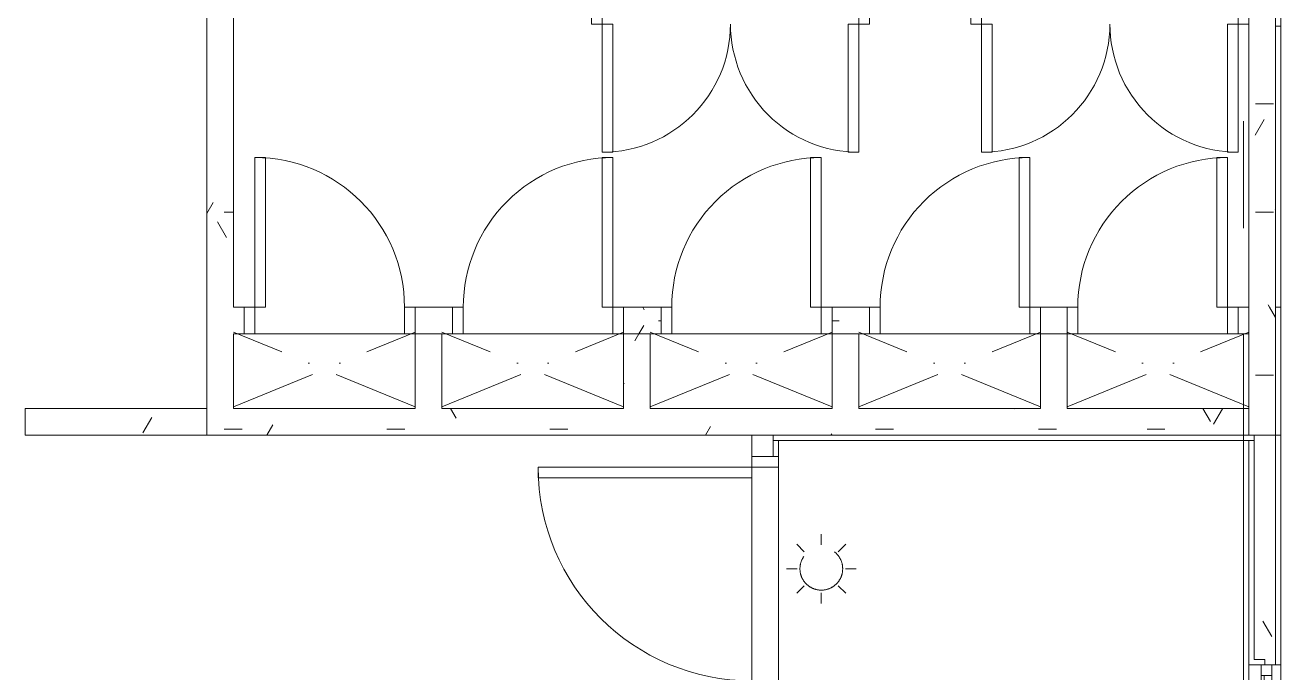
# Model space of a CAD drawing. Header units: millimetres. Extents: x 50620 to 404449, y -131543 to 97.
# Drawn here: x 321412 to 327287, y -111486 to -108453 of the extents above; entities that cross this region are included whole.
import ezdxf

# ---------------------------------------------------------------- set-up
doc = ezdxf.new("R2010")
doc.units = ezdxf.units.MM
for name, pattern in [('IDA - Grid Line', [3500, 2000, -500, 500, -500]), ('IDA - Hidden 065', [537.5, 375, -162.5]), ('IDA_Stair Clear_2_', [675, 400, -137.5, 0, -137.5])]:
    doc.linetypes.add(name, pattern=pattern)
for name, color, linetype, lineweight, true_color in [('A-_DETA----_ED', 6, 'Continuous', 9, 0xff00ff), ('E-_FIREALAM_E', 6, 'Continuous', 5, 0xff00ff), ('S-_ANOTGRID_E-1', 9, 'IDA - Grid Line', 5, 0x808080)]:
    doc.layers.add(name, color=color, linetype=linetype, lineweight=lineweight, true_color=true_color)
for name, color, linetype, lineweight in [('A-_DETA----_ED-2', 8, 'IDA - Hidden 065', 9), ('A-_DETA----_ED-5', 8, 'IDA_Stair Clear_2_', 9), ('A-_DOOR----_E', 8, 'Continuous', 9), ('A-_FLOR----_E', 8, 'Continuous', 9), ('A-_WALL----_E', 8, 'Continuous', 9), ('A-_WALL----_E-1', 8, 'Continuous', 18), ('A-_WALL----_H-1', 8, 'Continuous', 9), ('A-_WALL----_H-2', 8, 'Continuous', 9), ('A-_WALLPRTN_E', 8, 'Continuous', 9), ('A-_WALLPRTN_E-1', 8, 'Continuous', 18), ('A-_WIND----_E', 8, 'Continuous', 9), ('M-_ARCHI', 8, 'Continuous', 5)]:
    doc.layers.add(name, color=color, linetype=linetype, lineweight=lineweight)
pattern_1 = [(6e-11, (102886.37, 38752.37), (1016, 254), [83.82, -678.18, 83.82, -678.18, -4064]), (6e-11, (102886.37, 38752.37), (1016, 254), [-1524, 83.82, -1440.18, 83.82, -678.18, -1778]), (6e-11, (102886.37, 38752.37), (1016, 254), [-3810, 83.82, -424.18, 83.82, -1186.18]), (120, (103267.37, 38879.37), (-727.97045, 752.8818), [83.82, -678.18, 83.82, -678.18, -4064]), (120, (103267.37, 38879.37), (-727.97045, 752.8818), [-1524, 83.82, -1440.18, 83.82, -678.18, -1778]), (120, (103267.37, 38879.37), (-727.97045, 752.8818), [-3810, 83.82, -424.18, 83.82, -1186.18]), (240, (103394.37, 39387.37), (-288.02955, -1006.8818), [83.82, -678.18, 83.82, -678.18, -4064]), (240, (103394.37, 39387.37), (-288.02955, -1006.8818), [-1524, 83.82, -1440.18, 83.82, -678.18, -1778]), (240, (103394.37, 39387.37), (-288.02955, -1006.8818), [-3810, 83.82, -424.18, 83.82, -1186.18])]

# ---------------------------------------------------------------- blocks, each defined once
blk = doc.blocks.new('IDA - F - Single - Swing - 1100L X 2200H - B3-TD01-5070013-BLK 2 2ND STOREY PLAN')
at = {"layer": 'A-_DOOR----_E'}
for p, q in [((500, 1062.5), (450, 1062.5)), ((450, 1062.5), (450, 62.5)), ((500, 62.5), (500, 1062.5)), ((-500, 62.5), (-550, 62.5)), ((-550, 62.5), (-550, -62.5)), ((-500, -62.5), (-500, 62.5)), ((450, 62.5), (500, 62.5)), ((550, 62.5), (500, 62.5)), ((500, 62.5), (500, -62.5)), ((550, -62.5), (550, 62.5)), ((-550, -62.5), (-500, -62.5)), ((500, -62.5), (550, -62.5))]:
    blk.add_line(p, q, dxfattribs=at)
blk.add_arc((500, 62.5), 1000, 90, 180, dxfattribs=at)
blk = doc.blocks.new('IDA - F - Double - Swing - 1300L X 2130H - B3-FTD03 - 2HR-5076456-BLK 2 2ND STOREY PLAN')
at = {"layer": 'A-_DOOR----_E'}
for p, q in [((-600, 662.5), (-550, 662.5)), ((-600, 62.5), (-600, 662.5)), ((-550, 662.5), (-550, 62.5)), ((600, 662.5), (550, 662.5)), ((550, 662.5), (550, 62.5)), ((600, 62.5), (600, 662.5)), ((-600, 62.5), (-650, 62.5)), ((-650, 62.5), (-650, -62.5)), ((-550, 62.5), (-600, 62.5)), ((-600, -62.5), (-600, 62.5)), ((550, 62.5), (600, 62.5)), ((650, 62.5), (600, 62.5)), ((600, 62.5), (600, -62.5)), ((650, -62.5), (650, 62.5)), ((-650, -62.5), (-600, -62.5)), ((600, -62.5), (650, -62.5))]:
    blk.add_line(p, q, dxfattribs=at)
for centre, start, end in [((-600, 62.5), 360, 90), ((600, 62.5), 90, 180)]:
    blk.add_arc(centre, 600, start, end, dxfattribs=at)
blk = doc.blocks.new('IDA - F - Single - Swing - 800L X 2130H - B3-FTD04 - 1HR-5073492-BLK 2 2ND STOREY PLAN')
at = {"layer": 'A-_DOOR----_E'}
for p, q in [((-400, 62.5), (-350, 62.5)), ((-400, -62.5), (-400, 62.5)), ((-350, 62.5), (-350, -62.5)), ((350, 62.5), (400, 62.5)), ((350, -62.5), (350, 62.5)), ((400, 62.5), (400, -62.5)), ((-350, -62.5), (-400, -62.5)), ((300, -62.5), (350, -62.5)), ((300, -762.5), (300, -62.5)), ((350, -62.5), (350, -762.5)), ((400, -62.5), (350, -62.5)), ((350, -762.5), (300, -762.5))]:
    blk.add_line(p, q, dxfattribs=at)
blk.add_arc((350, -62.5), 700, 180, 270, dxfattribs=at)
blk = doc.blocks.new('IDA - F - Single - Swing - 800L X 2130H - B3-FTD04 - 1HR-5073494-BLK 2 2ND STOREY PLAN')
at = {"layer": 'A-_DOOR----_E'}
for p, q in [((350, 762.5), (300, 762.5)), ((300, 762.5), (300, 62.5)), ((350, 62.5), (350, 762.5)), ((-350, 62.5), (-400, 62.5)), ((-400, 62.5), (-400, -62.5)), ((-350, -62.5), (-350, 62.5)), ((300, 62.5), (350, 62.5)), ((400, 62.5), (350, 62.5)), ((350, 62.5), (350, -62.5)), ((400, -62.5), (400, 62.5)), ((-400, -62.5), (-350, -62.5)), ((350, -62.5), (400, -62.5))]:
    blk.add_line(p, q, dxfattribs=at)
blk.add_arc((350, 62.5), 700, 90, 180, dxfattribs=at)
blk = doc.blocks.new('IDA - Louver w Top Hung  - 2 Panels - 1200L X 1500H - B3-AW01-5301240-BLK 2 2ND STOREY PLAN')
at = {"layer": 'A-_WIND----_E'}
for p, q in [((-550, 25), (-600, 25)), ((-600, 25), (-600, -25)), ((-550, -10), (-550, 25)), ((-550, 25), (-25, 25)), ((-550, -25), (-550, 25)), ((550, 25), (-550, 25)), ((-550, -25), (-550, 25)), ((-550, 25), (-550, -25)), ((-550, 25), (550, 25)), ((-500, 25), (-75, 25)), ((-25, 25), (-25, -10)), ((25, 25), (-25, 25)), ((-25, 25), (-25, -25)), ((25, 25), (-25, 25)), ((25, -10), (25, 25)), ((25, 25), (550, 25)), ((25, -25), (25, 25)), ((75, 25), (500, 25)), ((550, 25), (550, -10)), ((550, 25), (550, -25)), ((600, 25), (550, 25)), ((550, 25), (550, -25)), ((550, 25), (550, -25)), ((600, -25), (600, 25)), ((-600, -25), (-550, -25)), ((-25, -10), (-550, -10)), ((-550, -25), (550, -25)), ((550, -25), (-550, -25)), ((-75, -10), (-500, -10)), ((-25, -25), (25, -25)), ((-25, -25), (25, -25)), ((550, -10), (25, -10)), ((500, -10), (75, -10)), ((550, -25), (600, -25))]:
    blk.add_line(p, q, dxfattribs=at)
blk = doc.blocks.new('IDA - Strobe Light - IDA - Strobe Light-5604545-BLK 2 2ND STOREY PLAN')
at = {"layer": 'A-_DETA----_ED-2'}
for p, q in [((0, -87.5), (0, -37.5)), ((-79.5, -120.5), (-114.9, -85.1)), ((79.5, -120.5), (114.9, -85.1)), ((-112.5, -200), (-162.5, -200)), ((112.5, -200), (162.5, -200)), ((-79.5, -279.5), (-114.9, -314.9)), ((79.5, -279.5), (114.9, -314.9)), ((0, -312.5), (0, -362.5))]:
    blk.add_line(p, q, dxfattribs=at)
blk.add_circle((0, -200), 100, dxfattribs=at)
blk = doc.blocks.new('IDA - 2D Void - Line Type_IDA - Hidden 2-1-6035858-BLK 2 2ND STOREY PLAN')
at = {"layer": 'A-_DETA----_ED-5'}
for p, q in [((850, 350), (0, 0)), ((0, 350), (850, 0))]:
    blk.add_line(p, q, dxfattribs=at)
blk = doc.blocks.new('ARCHI 2ND_2024 09 11')
at = {"layer": 'A-_WALL----_H-1', "lineweight": 5}
h = blk.add_hatch(dxfattribs=at)
h.set_pattern_fill('FP_3', color=8, style=0, pattern_type=2)
h.set_pattern_definition(pattern_1)
h.paths.add_polyline_path([(-62600, -81775), (-62600, -79325), (-62725, -79325), (-62725, -81775)])
h = blk.add_hatch(dxfattribs=at)
h.set_pattern_fill('FP_3', color=8, style=0, pattern_type=2)
h.set_pattern_definition(pattern_1)
h.paths.add_polyline_path([(-62600, -82375), (-62600, -81775), (-62725, -81775), (-62725, -82375)])
h = blk.add_hatch(dxfattribs=at)
h.set_pattern_fill('FP_3', color=8, style=0, pattern_type=2)
h.set_pattern_definition(pattern_1)
h.paths.add_polyline_path([(-60617.3, -81900), (-60600, -81900), (-60600, -81775), (-60775, -81775), (-60775, -81900), (-60650, -81900)])
h.paths.add_polyline_path([(-59800, -81900), (-59625, -81900), (-59625, -81775), (-59800, -81775), (-59800, -81837.5)])
h.paths.add_polyline_path([(-57850, -81900), (-57850, -81775), (-57900, -81775), (-57900, -81900)])
h.paths.add_polyline_path([(-61575, -81900), (-61575, -81775), (-61750, -81775), (-61750, -81900), (-61625, -81900)])
h.paths.add_polyline_path([(-58825, -81900), (-58700, -81900), (-58700, -81775), (-58825, -81775), (-58825, -81837.5)])
h.paths.add_polyline_path([(-62550, -81900), (-62550, -81775), (-62600, -81775), (-62600, -81900)])
h = blk.add_hatch(dxfattribs=at)
h.set_pattern_fill('FP_3', color=8, style=0, pattern_type=2)
h.set_pattern_definition(pattern_1)
h.paths.add_polyline_path([(-60650, -82250), (-60650, -81900), (-60775, -81900), (-60775, -82250)])
h = blk.add_hatch(dxfattribs=at)
h.set_pattern_fill('FP_3', color=8, style=0, pattern_type=2)
h.set_pattern_definition(pattern_1)
h.paths.add_polyline_path([(-58825, -82250), (-58700, -82250), (-58700, -81900), (-58825, -81900), (-58825, -82017)])
h = blk.add_hatch(dxfattribs=at)
h.set_pattern_fill('FP_3', color=8, style=0, pattern_type=2)
h.set_pattern_definition(pattern_1)
h.paths.add_polyline_path([(-62725, -82375), (-62725, -82250), (-63575, -82250), (-63575, -82375), (-63255.7, -82375)])
h = blk.add_hatch(dxfattribs=at)
h.set_pattern_fill('FP_3', color=8, style=0, pattern_type=2)
h.set_pattern_definition(pattern_1)
h.paths.add_polyline_path([(-57850, -82375), (-57850, -82250), (-62600, -82250), (-62600, -82375), (-58177.3, -82375)])
at = {"layer": 'A-_WALL----_H-2', "lineweight": 5}
h = blk.add_hatch(dxfattribs=at)
h.set_pattern_fill('FP_3', color=8, style=0, pattern_type=2)
h.set_pattern_definition(pattern_1)
h.paths.add_polyline_path([(-57725, -81775), (-57725, -80460), (-57850, -80460), (-57850, -81775)])
h = blk.add_hatch(dxfattribs=at)
h.set_pattern_fill('FP_3', color=8, style=0, pattern_type=2)
h.set_pattern_definition(pattern_1)
h.paths.add_polyline_path([(-57850, -82375), (-57725, -82375), (-57725, -81775), (-57850, -81775), (-57850, -82250)])
h = blk.add_hatch(dxfattribs=at)
h.set_pattern_fill('FP_3', color=8, style=0, pattern_type=2)
h.set_pattern_definition(pattern_1)
h.paths.add_polyline_path([(-60112.5, -83875), (-60075, -83875), (-60075, -83575), (-60175, -83575), (-60175, -83875)])
h.paths.add_polyline_path([(-60075, -82475), (-60075, -82375), (-60175, -82375), (-60175, -82475), (-60112.5, -82475)])
h = blk.add_hatch(dxfattribs=at)
h.set_pattern_fill('FP_3', color=8, style=0, pattern_type=2)
h.set_pattern_definition(pattern_1)
h.paths.add_polyline_path([(-57825, -84850), (-57725, -84850), (-57725, -84650), (-57775, -84650), (-57775, -84675), (-57825, -84675), (-57825, -84845.6)])
h.paths.add_polyline_path([(-57775, -83450), (-57725, -83450), (-57725, -82375), (-57825, -82375), (-57825, -83425), (-57775, -83425)])
at = {"layer": 'A-_FLOR----_E', "color": 8, "lineweight": 5}
for p, q in [((-57725, -81900), (-57725, -79200)), ((-62725, -82375), (-62725, -81900)), ((-62600, -81900), (-57850, -81900)), ((-60175, -82375), (-62725, -82375)), ((-60175, -82375), (-60050, -82375)), ((-60175, -83875), (-60175, -82375)), ((-60175, -82475), (-60175, -82375)), ((-60050, -82375), (-57850, -82375)), ((-57850, -82375), (-57725, -82375)), ((-57725, -82375), (-57725, -83450))]:
    blk.add_line(p, q, dxfattribs=at)
at = {"layer": 'A-_WALL----_E', "color": 8, "lineweight": 5}
for p, q in [((-57725, -79900), (-57725, -80460)), ((-57700, -80460), (-57725, -80460)), ((-57725, -80460), (-57725, -81775)), ((-57725, -80460), (-57700, -80460)), ((-57850, -81837.5), (-57850, -81775)), ((-57850, -81775), (-57850, -81837.5)), ((-57725, -81775), (-57700, -81775)), ((-57725, -82375), (-57725, -81775)), ((-57700, -81775), (-57725, -81775)), ((-57850, -81900), (-57850, -81837.5)), ((-57850, -81837.5), (-57850, -81900)), ((-57850, -82375), (-57850, -82250)), ((-60112.5, -82375), (-60175, -82375)), ((-60075, -82375), (-60112.5, -82375)), ((-60075, -82375), (-60075, -82400)), ((-60075, -82400), (-60075, -82375)), ((-60075, -82400), (-60075, -82475)), ((-60075, -82400), (-60050, -82400)), ((-57850, -82375), (-57825, -82375)), ((-57850, -82400), (-57825, -82400)), ((-57825, -82375), (-57825, -82400)), ((-57825, -82375), (-57825, -82400)), ((-57825, -82400), (-57825, -83425)), ((-57725, -82375), (-57700, -82375)), ((-57700, -82375), (-57725, -82375)), ((-57725, -82375), (-57725, -83450)), ((-57825, -83425), (-57775, -83425)), ((-57775, -83450), (-57775, -83425)), ((-57850, -83450), (-57700, -83450)), ((-57850, -84650), (-57850, -83450)), ((-57700, -83450), (-57700, -84650))]:
    blk.add_line(p, q, dxfattribs=at)
at = {"layer": 'A-_WALL----_E-1', "color": 8, "lineweight": 5}
for p, q in [((-57700, -80460), (-57700, -79200)), ((-57850, -79900), (-57850, -80460)), ((-57850, -80460), (-57850, -81775)), ((-57700, -81775), (-57700, -80460)), ((-57700, -82375), (-57700, -81775)), ((-57850, -81900), (-57850, -82250)), ((-57850, -82400), (-57850, -83450)), ((-57700, -83450), (-57700, -82375)), ((-57850, -83450), (-57700, -83450))]:
    blk.add_line(p, q, dxfattribs=at)
at = {"layer": 'A-_WALLPRTN_E', "color": 8, "lineweight": 5}
for p, q in [((-62600, -81775), (-62556.7, -81775)), ((-57900.8, -81775), (-57850, -81775)), ((-57850, -81900), (-57850, -81775)), ((-61750, -81900), (-62600, -81900)), ((-60775, -81900), (-61625, -81900)), ((-59800, -81900), (-60650, -81900)), ((-58825, -81900), (-59675, -81900)), ((-57850, -81900), (-58700, -81900)), ((-60175, -82475), (-60050, -82475)), ((-60050, -82475), (-60050, -83575))]:
    blk.add_line(p, q, dxfattribs=at)
at = {"layer": 'A-_WALLPRTN_E-1', "color": 8, "lineweight": 5}
for p, q in [((-62725, -79325), (-62725, -81775)), ((-62600, -81775), (-62600, -79325)), ((-62725, -81775), (-62725, -82250)), ((-62550, -81775), (-62600, -81775)), ((-62550, -81900), (-62550, -81775)), ((-61575, -81775), (-61750, -81775)), ((-61750, -81775), (-61750, -81900)), ((-61575, -81900), (-61575, -81775)), ((-60600, -81775), (-60775, -81775)), ((-60775, -81775), (-60775, -81900)), ((-60600, -81900), (-60600, -81775)), ((-59625, -81775), (-59800, -81775)), ((-59800, -81775), (-59800, -81900)), ((-59625, -81900), (-59625, -81775)), ((-58700, -81775), (-58825, -81775)), ((-58825, -81775), (-58825, -81900)), ((-58700, -81900), (-58700, -81775)), ((-57850, -81775), (-57900, -81775)), ((-57900, -81775), (-57900, -81900)), ((-62600, -82250), (-62600, -81900)), ((-62600, -81900), (-62550, -81900)), ((-61750, -81900), (-61750, -82250)), ((-61625, -81900), (-61575, -81900)), ((-61625, -82250), (-61625, -81900)), ((-60775, -81900), (-60775, -82250)), ((-60650, -81900), (-60600, -81900)), ((-60650, -82250), (-60650, -81900)), ((-59800, -81900), (-59800, -82250)), ((-59675, -81900), (-59625, -81900)), ((-59675, -82250), (-59675, -81900)), ((-58825, -81900), (-58825, -82250)), ((-58700, -82250), (-58700, -81900)), ((-57900, -81900), (-57850, -81900)), ((-62725, -82250), (-63575, -82250)), ((-63575, -82250), (-63575, -82375)), ((-61750, -82250), (-62600, -82250)), ((-60775, -82250), (-61625, -82250)), ((-59800, -82250), (-60650, -82250)), ((-58825, -82250), (-59675, -82250)), ((-57850, -82250), (-58700, -82250)), ((-63575, -82375), (-62725, -82375)), ((-62725, -82375), (-62600, -82375)), ((-62600, -82375), (-60175, -82375)), ((-60175, -82375), (-60175, -82475)), ((-60050, -82375), (-57850, -82375)), ((-57850, -82375), (-60050, -82375)), ((-60050, -82475), (-60050, -82400)), ((-60050, -82400), (-57850, -82400)), ((-60175, -82475), (-60050, -82475))]:
    blk.add_line(p, q, dxfattribs=at)
at = {"layer": 'S-_ANOTGRID_E-1', "color": 8, "lineweight": 5}
blk.add_line((-57875, 26594.8), (-57875, -93697.5), dxfattribs=at)
at = {"layer": 'A-_DETA----_ED', "color": 8, "lineweight": 5, "rotation": 180.0000000000585}
for p in [(-61750, -81892.2), (-60775, -81892.2), (-59800, -81892.2), (-58825, -81892.2), (-57850, -81892.2)]:
    blk.add_blockref('IDA - 2D Void - Line Type_IDA - Hidden 2-1-6035858-BLK 2 2ND STOREY PLAN', p, dxfattribs=at)
at = {"layer": 'A-_DOOR----_E', "color": 8, "lineweight": 5}
for name, p, rotation in [('IDA - F - Double - Swing - 1300L X 2130H - B3-FTD03 - 2HR-5076456-BLK 2 2ND STOREY PLAN', (-60275, -80387.5), 180.0000000000585), ('IDA - F - Double - Swing - 1300L X 2130H - B3-FTD03 - 2HR-5076456-BLK 2 2ND STOREY PLAN', (-58500, -80387.5), 180.0000000000585), ('IDA - F - Single - Swing - 800L X 2130H - B3-FTD04 - 1HR-5073492-BLK 2 2ND STOREY PLAN', (-62150, -81837.5), 180.0000000000585), ('IDA - F - Single - Swing - 1100L X 2200H - B3-TD01-5070013-BLK 2 2ND STOREY PLAN', (-60112.5, -83025), 90.0000000000586)]:
    blk.add_blockref(name, p, dxfattribs=dict(at, rotation=rotation))
for p in [(-61175, -81837.5), (-60200, -81837.5), (-59225, -81837.5), (-58300, -81837.5)]:
    blk.add_blockref('IDA - F - Single - Swing - 800L X 2130H - B3-FTD04 - 1HR-5073494-BLK 2 2ND STOREY PLAN', p, dxfattribs=at)
at = {"layer": 'A-_WIND----_E', "color": 8, "lineweight": 5, "rotation": 270.0000000000586}
blk.add_blockref('IDA - Louver w Top Hung  - 2 Panels - 1200L X 1500H - B3-AW01-5301240-BLK 2 2ND STOREY PLAN', (-57767.8, -84050), dxfattribs=at)
at = {"layer": 'E-_FIREALAM_E', "color": 8, "lineweight": 5, "rotation": 90.0000000000586}
blk.add_blockref('IDA - Strobe Light - IDA - Strobe Light-5604545-BLK 2 2ND STOREY PLAN', (-60050, -83000), dxfattribs=at)

msp = doc.modelspace()

# ---------------------------------------------------------------- block references
at = {"layer": 'M-_ARCHI', "lineweight": 5, "extrusion": (0.000419962, 1.0854e-05, 1), "rotation": 359.9999887056363}
msp.add_blockref('ARCHI 2ND_2024 09 11', (384987.1, -27998.1, 422.1), dxfattribs=at)

doc.saveas('drawing.dxf')
